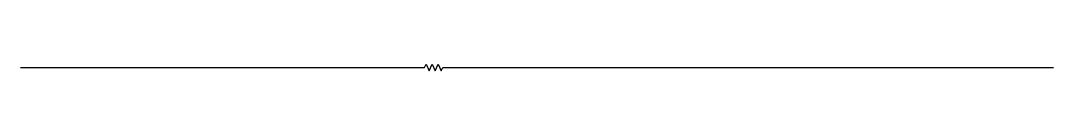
# Model space of a CAD drawing. Units: millimetres at full size, sheet at 1:100. Extents: x -15551 to 15061, y -3590 to -3390.
import ezdxf

# ---------------------------------------------------------------- set-up
doc = ezdxf.new("R2010")
doc.units = ezdxf.units.MM
doc.header["$LTSCALE"] = 100
doc.layers.add('0-0', color=7, linetype='Continuous')

msp = doc.modelspace()

# ---------------------------------------------------------------- linework, layer by layer
at = {"layer": '0-0'}
for p, q in [((-15551, -3489.8), (-3576.1, -3489.8)), ((-3036.1, -3489.8), (15061.2, -3489.8))]:
    msp.add_line(p, q, dxfattribs=at)
msp.add_lwpolyline([(-3576.1, -3489.8), (-3531.1, -3389.8), (-3441.1, -3589.8), (-3351.1, -3389.8), (-3261.1, -3589.8), (-3171.1, -3389.8), (-3081.1, -3589.8), (-3036.1, -3489.8)], dxfattribs=at)

doc.saveas('drawing.dxf')
